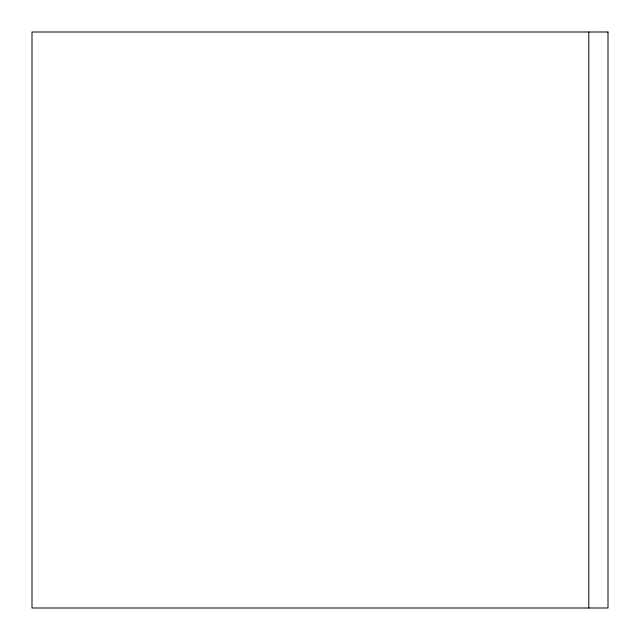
<?xml version="1.0" encoding="UTF-8"?>
<svg xmlns="http://www.w3.org/2000/svg" width="640" height="640" viewBox="0 0 640 640"><rect width="100%" height="100%" fill="white"/><g stroke="black" fill="none" stroke-linecap="round" stroke-linejoin="round"><path stroke-width="0.96" d="M588.8 32L588.8 608M608 32L32 32L32 608L608 608L608 32"/></g></svg>
